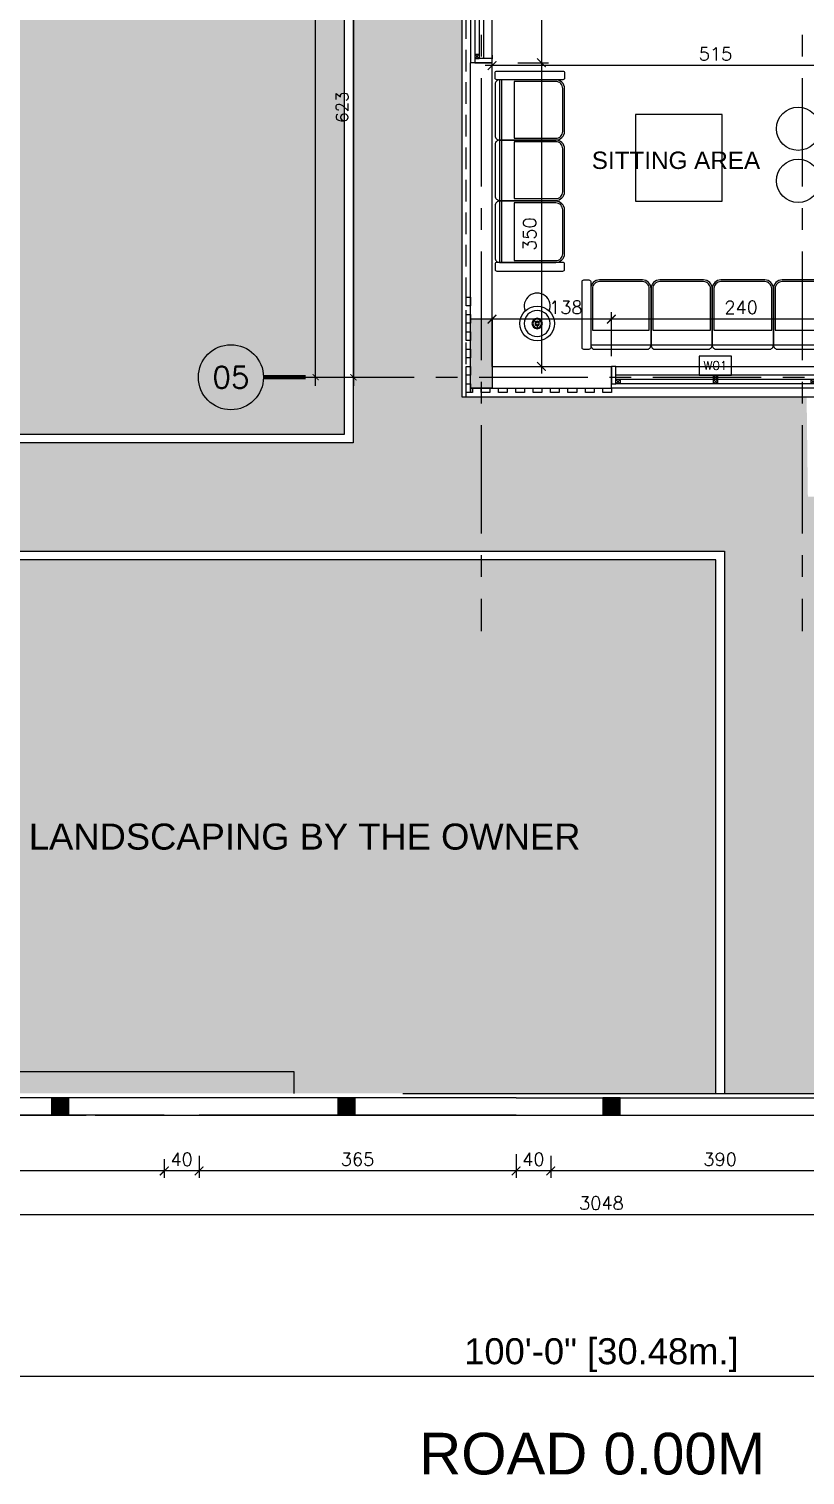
# Model space of a CAD drawing. Header units: centimetres. Extents: x -3744 to 3813, y -6963 to 3597.
# Drawn here: x -2184 to -1289, y -415 to 1252 of the extents above; entities that cross this region are included whole.
import ezdxf
from ezdxf.enums import TextEntityAlignment as Align

# ---------------------------------------------------------------- set-up
doc = ezdxf.new("R2010")
doc.units = ezdxf.units.CM
doc.header["$LTSCALE"] = 100
doc.header["$MEASUREMENT"] = 0
for name, pattern in [('A0-01 FLOOR PLANS$0$HIDDEN', [0.375, 0.25, -0.125]), ('FINAL PLOT$0$CENTER', [2, 1.25, -0.25, 0.25, -0.25]), ('FINAL PLOT$0$FINAL PLOT$0$CENTER', [2, 1.25, -0.25, 0.25, -0.25]), ('GRID$0$GRID$0$XREF GRID$0$GRIDS$0$CENTER', [2, 1.25, -0.25, 0.25, -0.25]), ('HIDDEN', [0.375, 0.25, -0.125]), ('SOURROUNDING$0$HIDDEN', [0.375, 0.25, -0.125])]:
    doc.linetypes.add(name, pattern=pattern)
for name, color, linetype in [('A0-01 FLOOR PLANS$0$DIM IN', 1, 'Continuous'), ('A0-01 FLOOR PLANS$0$FURNITURE', 111, 'Continuous'), ('A0-01 FLOOR PLANS$0$HIDDEN', 8, 'A0-01 FLOOR PLANS$0$HIDDEN'), ('A0-01 FLOOR PLANS$0$HIDDEN -03', 8, 'A0-01 FLOOR PLANS$0$HIDDEN'), ('A0-01 FLOOR PLANS$0$TEXT', 3, 'Continuous'), ('A0-01 FLOOR PLANS$0$TEXT-SCHED', 3, 'Continuous'), ('A0-01 FLOOR PLANS$0$WALL-01', 7, 'Continuous'), ('A0-01 FLOOR PLANS$0$WALL-03', 2, 'Continuous'), ('A0-01 FLOOR PLANS$0$WINDOW', 1, 'Continuous'), ('DIM IN', 1, 'Continuous'), ('FINAL PLOT$0$DIM-OUT', 1, 'Continuous'), ('FINAL PLOT$0$PLOT LIMIT', 6, 'FINAL PLOT$0$CENTER'), ('FINAL PLOT$0$PLOT LINE', 6, 'FINAL PLOT$0$FINAL PLOT$0$CENTER'), ('GRID$0$DIM IN', 1, 'Continuous'), ('GRID$0$XREF GRID', 11, 'GRID$0$GRID$0$XREF GRID$0$GRIDS$0$CENTER'), ('SOURROUNDING$0$DIM IN', 1, 'Continuous'), ('SOURROUNDING$0$DOOR', 1, 'Continuous'), ('SOURROUNDING$0$KERBSTONE', 11, 'Continuous'), ('SOURROUNDING$0$SURROUNDINGS$0$SURROUNDINGS$0$SURROUNDINGS$0$COLUMN', 6, 'Continuous'), ('SOURROUNDING$0$SURROUNDINGS$0$SURROUNDINGS$0$SURROUNDINGS$0$COLUMN HATCH', 201, 'Continuous'), ('SOURROUNDING$0$TEXT', 3, 'Continuous'), ('SOURROUNDING$0$WALL-03', 2, 'Continuous'), ('SOURROUNDING$0$WALL-04', 1, 'Continuous'), ('WALL-01', 7, 'Continuous'), ('WALL-03', 2, 'Continuous'), ('XREF GF COL$0$COLUMN', 6, 'Continuous'), ('XREF GF COL$0$COLUMN HATCH', 201, 'Continuous')]:
    doc.layers.add(name, color=color, linetype=linetype)
doc.layers.add('SOURROUNDING$0$HAT', color=8, linetype='Continuous', lineweight=9)
doc.styles.add('22', font='romans.shx')
doc.styles.add('A0-01 FLOOR PLANS$0$22', font='romans.shx')
doc.styles.add('A0-01 FLOOR PLANS$0$A0-01 GROUND FLOOR PLAN - For Entry modification$0$ROMANS', font='romans')
doc.styles.add('A0-01 FLOOR PLANS$0$ART-PS-1', font='arial.ttf', dxfattribs={"height": 20})
doc.styles.add('FINAL PLOT$0$ART', font='arial.ttf')
doc.styles.add('FINAL PLOT$0$ASA', font='romans.shx', dxfattribs={"width": 0.8})
doc.styles.add('FINAL PLOT$0$FINAL PLOT$0$FINAL PLOT$0$ART', font='arial.ttf')
doc.styles.add('GRID$0$GRID$0$XREF GRID$0$GRIDS$0$18', font='romans.shx', dxfattribs={"width": 0.85, "height": 15})
doc.styles.add('GRID$0$ROMANS', font='romans')
doc.styles.add('SOURROUNDING$0$ARIAL', font='arial.ttf', dxfattribs={"width": 0.8, "height": 150})
doc.dimstyles.new('100', dxfattribs={"dimtxt": 15, "dimasz": 10, "dimexe": 8, "dimexo": 12, "dimgap": 6, "dimtad": 1, "dimdec": 0, "dimzin": 0, "dimdsep": 46, "dimtxsty": '22', "dimblk": 'ARCHTICK', "dimcen": 30, "dimdle": 8, "dimclrd": 1, "dimclre": 1, "dimclrt": 2, "dimadec": 0, "dimazin": 0, "dimtfac": 1, "dimtdec": 0, "dimtmove": 2, "dimatfit": 3, "dimldrblk": 'OBLIQUE', "dimfxl": 100, "dimtolj": 1, "dimtzin": 0, "dimarcsym": 0})
doc.dimstyles.new('A0-01 FLOOR PLANS$0$100', dxfattribs={"dimtxt": 15, "dimasz": 10, "dimexe": 8, "dimexo": 12, "dimgap": 6, "dimtad": 1, "dimdec": 0, "dimzin": 0, "dimdsep": 46, "dimtxsty": 'A0-01 FLOOR PLANS$0$22', "dimblk": 'A0-01 FLOOR PLANS$0$_ARCHTICK', "dimcen": 30, "dimdle": 8, "dimclrd": 1, "dimclre": 1, "dimclrt": 2, "dimadec": 0, "dimazin": 0, "dimtfac": 1, "dimtdec": 0, "dimtmove": 2, "dimatfit": 3, "dimldrblk": 'A0-01 FLOOR PLANS$0$_OBLIQUE', "dimfxl": 100, "dimtolj": 1, "dimtzin": 0, "dimarcsym": 0})
doc.dimstyles.new('A0-01 FLOOR PLANS$0$A0-01 GROUND FLOOR PLAN - For Entry modification$0$text', dxfattribs={"dimtxt": 18, "dimasz": 10, "dimexe": 10, "dimexo": 10, "dimgap": -6, "dimtad": 1, "dimtih": 1, "dimtoh": 1, "dimdec": 0, "dimdsep": 46, "dimtxsty": 'A0-01 FLOOR PLANS$0$A0-01 GROUND FLOOR PLAN - For Entry modification$0$ROMANS', "dimblk1": 'A0-01 FLOOR PLANS$0$A0-01 GROUND FLOOR PLAN - For Entry modification$0$_ARCHTICK', "dimblk2": 'A0-01 FLOOR PLANS$0$A0-01 GROUND FLOOR PLAN - For Entry modification$0$_ARCHTICK', "dimsah": 1, "dimcen": 25, "dimdle": 10, "dimse1": 1, "dimse2": 1, "dimsd1": 1, "dimsd2": 1, "dimclrd": 1, "dimclre": 1, "dimclrt": 2, "dimadec": 0, "dimazin": 0, "dimtfac": 1, "dimtdec": 0, "dimtmove": 2, "dimatfit": 3, "dimldrblk": 'A0-01 FLOOR PLANS$0$A0-01 GROUND FLOOR PLAN - For Entry modification$0$_ARCHTICK', "dimfxl": 1, "dimtolj": 1, "dimtzin": 0, "dimarcsym": 0})
doc.dimstyles.new('FINAL PLOT$0$AS-23-100-FM', dxfattribs={"dimscale": 0, "dimtxt": 20, "dimasz": 15, "dimexe": 15, "dimexo": 10, "dimgap": 5, "dimtad": 1, "dimtoh": 1, "dimdec": 0, "dimlfac": 0.393701, "dimzin": 1, "dimdsep": 46, "dimlunit": 3, "dimtxsty": 'FINAL PLOT$0$ASA', "dimblk1": 'FINAL PLOT$0$_ARCHTICK', "dimblk2": 'FINAL PLOT$0$_ARCHTICK', "dimsah": 1, "dimcen": 15, "dimdle": 15, "dimclrd": 1, "dimclre": 1, "dimclrt": 3, "dimadec": 0, "dimazin": 0, "dimtfac": 1, "dimtdec": 0, "dimtmove": 2, "dimatfit": 3, "dimldrblk": 'FINAL PLOT$0$_ARCHTICK', "dimfxl": 1, "dimtolj": 1, "dimtzin": 0, "dimarcsym": 0})
doc.dimstyles.new('GRID$0$AS-17-100', dxfattribs={"dimtxt": 14, "dimasz": 7, "dimexe": 10, "dimexo": 25, "dimgap": 6, "dimtad": 1, "dimtoh": 1, "dimdec": 0, "dimdsep": 46, "dimtxsty": 'GRID$0$ROMANS', "dimblk1": 'GRID$0$_ARCHTICK', "dimblk2": 'GRID$0$_ARCHTICK', "dimsah": 1, "dimcen": 25, "dimdle": 10, "dimclrd": 1, "dimclre": 1, "dimclrt": 2, "dimadec": 0, "dimazin": 0, "dimtfac": 1, "dimtdec": 0, "dimtofl": 0, "dimtmove": 2, "dimatfit": 3, "dimldrblk": 'GRID$0$_ARCHTICK', "dimfxl": 1, "dimtolj": 1, "dimtzin": 0, "dimarcsym": 0})

# ---------------------------------------------------------------- blocks, each defined once
blk = doc.blocks.new('FINAL PLOT$0$_ARCHTICK')
at = {"color": 0, "linetype": 'ByBlock', "const_width": 0.15}
blk.add_lwpolyline([(-0.5, -0.5), (0.5, 0.5)], dxfattribs=at)
blk = doc.blocks.new('*D207')
at = {"layer": 'Defpoints', "color": 0, "transparency": 16777216}
for p in [(-3048, -39.3), (0, -39.3), (0, -300.8)]:
    blk.add_point(p, dxfattribs=at)
at = {"layer": 'FINAL PLOT$0$DIM-OUT', "color": 1, "lineweight": -2, "transparency": 16777216}
for p, q in [((-3048, -49.3), (-3048, -315.8)), ((0, -49.3), (0, -315.8)), ((-3063, -300.8), (15, -300.8))]:
    blk.add_line(p, q, dxfattribs=at)
at = {"layer": 'FINAL PLOT$0$DIM-OUT', "color": 1, "lineweight": -2, "transparency": 16777216, "xscale": 15, "yscale": 15, "zscale": 15, "rotation": 180}
blk.add_blockref('FINAL PLOT$0$_ARCHTICK', (-3048, -300.8), dxfattribs=at)
at = {"layer": 'FINAL PLOT$0$DIM-OUT', "color": 1, "lineweight": -2, "transparency": 16777216, "xscale": 15, "yscale": 15, "zscale": 15}
blk.add_blockref('FINAL PLOT$0$_ARCHTICK', (0, -300.8), dxfattribs=at)
at = {"layer": 'FINAL PLOT$0$DIM-OUT', "color": 3, "transparency": 16777216, "insert": (-1524, -276.6), "char_height": 30, "attachment_point": 5, "style": 'FINAL PLOT$0$ART'}
blk.add_mtext('\\A1;100\'-0" [30.48m.]', dxfattribs=at)
blk = doc.blocks.new('SOURROUNDING$0$A$C7ee0fdcd')
at = {"layer": 'SOURROUNDING$0$DOOR'}
for p, q in [((-1105, 25), (45, 25)), ((-1105, 0), (-1105, 25)), ((-500, 0), (0, 0)), ((-500, -25), (0, -25))]:
    blk.add_line(p, q, dxfattribs=at)
at = {"layer": 'SOURROUNDING$0$DOOR', "color": 1}
blk.add_lwpolyline([(-737.4, 3.1), (-187.4, 3.1), (-187.4, 13.1), (-737.4, 13.1)], close=True, dxfattribs=at)
blk = doc.blocks.new('A0-01 FLOOR PLANS$0$W02')
at = {"layer": 'A0-01 FLOOR PLANS$0$WINDOW'}
for p, q in [((-1827.5, 660), (-1597.5, 660)), ((-1597.5, 650), (-1827.5, 650)), ((-1597.5, 645), (-1827.5, 645)), ((-1827.5, 645), (-1822.5, 640)), ((-1822.5, 645), (-1827.5, 640)), ((-1597.5, 640), (-1827.5, 640)), ((-1822.5, 645), (-1822.5, 640)), ((-1715, 640), (-1715, 650)), ((-1710, 650), (-1715, 645)), ((-1715, 650), (-1710, 645)), ((-1715, 645), (-1710, 640)), ((-1710, 645), (-1715, 640)), ((-1710, 640), (-1710, 650)), ((-1602.5, 645), (-1597.5, 640)), ((-1597.5, 645), (-1602.5, 640)), ((-1602.5, 645), (-1602.5, 640))]:
    blk.add_line(p, q, dxfattribs=at)
for points in [[(-1832.5, 640), (-1827.5, 640), (-1827.5, 660), (-1832.5, 660)], [(-1597.5, 640), (-1592.5, 640), (-1592.5, 660), (-1597.5, 660)]]:
    blk.add_lwpolyline(points, close=True, dxfattribs=at)
blk = doc.blocks.new('XREF GF COL')
at = {"layer": 'XREF GF COL$0$COLUMN HATCH'}
blk.add_hatch(color=256, dxfattribs=at).paths.add_polyline_path([(-12064.7, 883), (-12089.7, 883), (-12089.7, 803), (-12064.7, 803)])
at = {"layer": 'XREF GF COL$0$COLUMN'}
blk.add_lwpolyline([(-12089.7, 883), (-12064.7, 883), (-12064.7, 803), (-12089.7, 803)], close=True, dxfattribs=at)
blk = doc.blocks.new('GRID$0$_ARCHTICK')
at = {"color": 0, "linetype": 'ByBlock', "const_width": 0.15}
blk.add_lwpolyline([(-0.5, -0.5), (0.5, 0.5)], dxfattribs=at)
blk = doc.blocks.new('*D2166')
at = {"layer": 'Defpoints', "color": 0, "transparency": 16777216}
for p in [(-1934.4, 1438), (-1934.4, 815.5), (-1914.8, 815.5)]:
    blk.add_point(p, dxfattribs=at)
at = {"layer": 'GRID$0$DIM IN', "color": 1, "lineweight": -2, "transparency": 16777216}
for p, q in [((-1914.8, 1448), (-1914.8, 805.5)), ((-1909.4, 1438), (-1904.8, 1438)), ((-1909.4, 815.5), (-1904.8, 815.5))]:
    blk.add_line(p, q, dxfattribs=at)
at = {"layer": 'GRID$0$DIM IN', "color": 1, "lineweight": -2, "transparency": 16777216, "xscale": 7, "yscale": 7, "zscale": 7}
for p, rotation in [((-1914.8, 1438), 90), ((-1914.8, 815.5), 270)]:
    blk.add_blockref('GRID$0$_ARCHTICK', p, dxfattribs=dict(at, rotation=rotation))
at = {"layer": 'GRID$0$DIM IN', "color": 2, "transparency": 16777216, "insert": (-1927.8, 1126.8), "char_height": 14, "attachment_point": 5, "rotation": 90, "style": 'GRID$0$ROMANS'}
blk.add_mtext('\\A1;623', dxfattribs=at)
blk = doc.blocks.new('*D2167')
at = {"layer": 'Defpoints', "color": 0, "transparency": 16777216}
for p in [(-1992, 2696.2), (-1958.3, 2696.2), (-1992, 815.5)]:
    blk.add_point(p, dxfattribs=at)
at = {"layer": 'GRID$0$DIM IN', "color": 1, "lineweight": -2, "transparency": 16777216}
for p, q in [((-1958.3, 805.5), (-1958.3, 2706.2)), ((-1967, 2696.2), (-1948.3, 2696.2)), ((-1967, 815.5), (-1948.3, 815.5))]:
    blk.add_line(p, q, dxfattribs=at)
at = {"layer": 'GRID$0$DIM IN', "color": 1, "lineweight": -2, "transparency": 16777216, "xscale": 7, "yscale": 7, "zscale": 7}
for p, rotation in [((-1958.3, 2696.2), 90), ((-1958.3, 815.5), 270)]:
    blk.add_blockref('GRID$0$_ARCHTICK', p, dxfattribs=dict(at, rotation=rotation))
at = {"layer": 'GRID$0$DIM IN', "color": 2, "transparency": 16777216, "insert": (-1971.3, 1755.8), "char_height": 14, "attachment_point": 5, "rotation": 90, "style": 'GRID$0$ROMANS'}
blk.add_mtext('\\A1;1881', dxfattribs=at)
blk = doc.blocks.new('*D1943')
at = {"layer": 'A0-01 FLOOR PLANS$0$TEXT-SCHED', "color": 1, "lineweight": -2, "transparency": 16777216}
for p, q in [((-1479, 840), (-1516.2, 840)), ((-1516.2, 840), (-1516.2, 818)), ((-1479, 818), (-1479, 840)), ((-1516.2, 818), (-1479, 818))]:
    blk.add_line(p, q, dxfattribs=at)
at = {"layer": 'Defpoints', "color": 0, "transparency": 16777216}
blk.add_point((-1497.6, 829), dxfattribs=at)
blk.add_point((-1497.6, 829), dxfattribs=at)
blk.add_point((-1497.6, 829), dxfattribs=at)
at = {"layer": 'A0-01 FLOOR PLANS$0$TEXT-SCHED', "color": 2, "transparency": 16777216, "insert": (-1497.6, 829), "char_height": 8, "width": 47.143, "attachment_point": 5, "style": 'A0-01 FLOOR PLANS$0$A0-01 GROUND FLOOR PLAN - For Entry modification$0$ROMANS'}
blk.add_mtext('\\A1;{\\H1.25x;W01}', dxfattribs=at)
blk = doc.blocks.new('A0-01 FLOOR PLANS$0$A0-01 GROUND FLOOR PLAN - For Entry modification$0$_ARCHTICK')
at = {"color": 0, "linetype": 'ByBlock', "const_width": 0.15}
blk.add_lwpolyline([(-0.5, -0.5), (0.5, 0.5)], dxfattribs=at)
blk = doc.blocks.new('A0-01 FLOOR PLANS$0$W05')
at = {"layer": 'A0-01 FLOOR PLANS$0$WINDOW'}
for p, q in [((-650, 1615), (-650, 1445)), ((-645, 1615), (-645, 1445)), ((-645, 1615), (-640, 1615)), ((-640, 1615), (-645, 1610)), ((-645, 1615), (-640, 1610)), ((-645, 1610), (-640, 1610)), ((-640, 1615), (-640, 1445)), ((-630, 1445), (-630, 1615)), ((-650, 1532.5), (-645, 1532.5)), ((-645, 1527.5), (-650, 1532.5)), ((-650, 1527.5), (-645, 1532.5)), ((-650, 1527.5), (-645, 1527.5)), ((-645, 1532.5), (-640, 1532.5)), ((-640, 1532.5), (-645, 1527.5)), ((-645, 1532.5), (-640, 1527.5)), ((-645, 1527.5), (-640, 1527.5)), ((-650, 1450), (-645, 1450)), ((-645, 1450), (-650, 1445)), ((-650, 1450), (-645, 1445)), ((-650, 1445), (-645, 1445))]:
    blk.add_line(p, q, dxfattribs=at)
for points in [[(-650, 1615), (-630, 1615), (-630, 1620), (-650, 1620)], [(-650, 1440), (-630, 1440), (-630, 1445), (-650, 1445)]]:
    blk.add_lwpolyline(points, close=True, dxfattribs=at)
blk = doc.blocks.new('A0-01 FLOOR PLANS$0$_ARCHTICK')
at = {"color": 0, "linetype": 'ByBlock', "const_width": 0.15}
blk.add_lwpolyline([(-0.5, -0.5), (0.5, 0.5)], dxfattribs=at)
blk = doc.blocks.new('*D2007')
at = {"layer": 'A0-01 FLOOR PLANS$0$DIM IN', "color": 1, "lineweight": -2, "transparency": 16777216}
for p, q in [((-1725.4, 1358), (-1690.1, 1358)), ((-1698.1, 1366), (-1698.1, 1170)), ((-1725.4, 1178), (-1690.1, 1178))]:
    blk.add_line(p, q, dxfattribs=at)
at = {"layer": 'Defpoints', "color": 0, "transparency": 16777216}
for p in [(-1737.4, 1358), (-1737.4, 1178), (-1698.1, 1178)]:
    blk.add_point(p, dxfattribs=at)
at = {"layer": 'A0-01 FLOOR PLANS$0$DIM IN', "color": 1, "lineweight": -2, "transparency": 16777216, "xscale": 10, "yscale": 10, "zscale": 10}
for p, rotation in [((-1698.1, 1358), 90), ((-1698.1, 1178), 270)]:
    blk.add_blockref('A0-01 FLOOR PLANS$0$_ARCHTICK', p, dxfattribs=dict(at, rotation=rotation))
at = {"layer": 'A0-01 FLOOR PLANS$0$DIM IN', "color": 2, "transparency": 16777216, "insert": (-1711.6, 1268), "char_height": 15, "attachment_point": 5, "rotation": 90, "style": 'A0-01 FLOOR PLANS$0$22'}
blk.add_mtext('\\A1;180', dxfattribs=at)
blk = doc.blocks.new('A0-01 FLOOR PLANS$0$_OBLIQUE')
at = {"color": 0, "linetype": 'ByBlock'}
blk.add_line((-0.5, -0.5), (0.5, 0.5), dxfattribs=at)
blk = doc.blocks.new('*D2008')
at = {"layer": 'A0-01 FLOOR PLANS$0$DIM IN', "color": 1, "lineweight": -2, "transparency": 16777216}
for p, q in [((-1698.1, 1186), (-1698.1, 820)), ((-1725.4, 1178), (-1690.1, 1178)), ((-1725.4, 828), (-1690.1, 828))]:
    blk.add_line(p, q, dxfattribs=at)
at = {"layer": 'Defpoints', "color": 0, "transparency": 16777216}
for p in [(-1737.4, 1178), (-1737.4, 828), (-1698.1, 828)]:
    blk.add_point(p, dxfattribs=at)
at = {"layer": 'A0-01 FLOOR PLANS$0$DIM IN', "color": 1, "lineweight": -2, "transparency": 16777216, "xscale": 10, "yscale": 10, "zscale": 10}
for p, rotation in [((-1698.1, 1178), 90), ((-1698.1, 828), 270)]:
    blk.add_blockref('A0-01 FLOOR PLANS$0$_ARCHTICK', p, dxfattribs=dict(at, rotation=rotation))
at = {"layer": 'A0-01 FLOOR PLANS$0$DIM IN', "color": 2, "transparency": 16777216, "insert": (-1711.6, 980.5), "char_height": 15, "attachment_point": 5, "rotation": 90, "style": 'A0-01 FLOOR PLANS$0$22'}
blk.add_mtext('\\A1;350', dxfattribs=at)
blk = doc.blocks.new('A0-01 FLOOR PLANS$0$Fur_Light-Table Lamp_D30_01')
for p, q in [((0, 2.5), (0, 5)), ((-3.5, -3.5), (-1.8, -1.8)), ((3.5, -3.5), (1.8, -1.8))]:
    blk.add_line(p, q)
for radius in [15, 6, 5, 2.5, 1.5]:
    blk.add_circle((0, 0), radius)
blk = doc.blocks.new('*D2020')
at = {"layer": 'A0-01 FLOOR PLANS$0$DIM IN', "color": 1, "lineweight": -2, "transparency": 16777216}
for p, q in [((-1755, 1186.7), (-1755, 1182.7)), ((-1232, 1174.7), (-1763, 1174.7)), ((-1240, 1100), (-1240, 1182.7))]:
    blk.add_line(p, q, dxfattribs=at)
at = {"layer": 'Defpoints', "color": 0, "transparency": 16777216}
for p in [(-1755, 1174.7), (-1755, 1174.7), (-1240, 1088)]:
    blk.add_point(p, dxfattribs=at)
at = {"layer": 'A0-01 FLOOR PLANS$0$DIM IN', "color": 1, "lineweight": -2, "transparency": 16777216, "xscale": 10, "yscale": 10, "zscale": 10, "rotation": 180}
blk.add_blockref('A0-01 FLOOR PLANS$0$_ARCHTICK', (-1755, 1174.7), dxfattribs=at)
at = {"layer": 'A0-01 FLOOR PLANS$0$DIM IN', "color": 1, "lineweight": -2, "transparency": 16777216, "xscale": 10, "yscale": 10, "zscale": 10}
blk.add_blockref('A0-01 FLOOR PLANS$0$_ARCHTICK', (-1240, 1174.7), dxfattribs=at)
at = {"layer": 'A0-01 FLOOR PLANS$0$DIM IN', "color": 2, "transparency": 16777216, "insert": (-1497.5, 1188.2), "char_height": 15, "attachment_point": 5, "style": 'A0-01 FLOOR PLANS$0$22'}
blk.add_mtext('\\A1;515', dxfattribs=at)
blk = doc.blocks.new('*D2091')
at = {"layer": 'A0-01 FLOOR PLANS$0$DIM IN', "color": 1, "lineweight": -2, "transparency": 16777216}
for p, q in [((-1617.5, 840), (-1617.5, 890.5)), ((-1377.5, 840), (-1377.5, 890.5)), ((-1369.5, 882.5), (-1625.5, 882.5))]:
    blk.add_line(p, q, dxfattribs=at)
at = {"layer": 'Defpoints', "color": 0, "transparency": 16777216}
for p in [(-1617.5, 882.5), (-1617.5, 828), (-1377.5, 828)]:
    blk.add_point(p, dxfattribs=at)
at = {"layer": 'A0-01 FLOOR PLANS$0$DIM IN', "color": 1, "lineweight": -2, "transparency": 16777216, "xscale": 10, "yscale": 10, "zscale": 10, "rotation": 180}
blk.add_blockref('A0-01 FLOOR PLANS$0$_ARCHTICK', (-1617.5, 882.5), dxfattribs=at)
at = {"layer": 'A0-01 FLOOR PLANS$0$DIM IN', "color": 1, "lineweight": -2, "transparency": 16777216, "xscale": 10, "yscale": 10, "zscale": 10}
blk.add_blockref('A0-01 FLOOR PLANS$0$_ARCHTICK', (-1377.5, 882.5), dxfattribs=at)
at = {"layer": 'A0-01 FLOOR PLANS$0$DIM IN', "color": 2, "transparency": 16777216, "insert": (-1468, 896), "char_height": 15, "attachment_point": 5, "style": 'A0-01 FLOOR PLANS$0$22'}
blk.add_mtext('\\A1;240', dxfattribs=at)
blk = doc.blocks.new('*D2092')
at = {"layer": 'A0-01 FLOOR PLANS$0$DIM IN', "color": 1, "lineweight": -2, "transparency": 16777216}
for p, q in [((-1755, 872.2), (-1755, 890.5)), ((-1617.5, 840), (-1617.5, 890.5)), ((-1609.5, 882.5), (-1763, 882.5))]:
    blk.add_line(p, q, dxfattribs=at)
at = {"layer": 'Defpoints', "color": 0, "transparency": 16777216}
for p in [(-1755, 882.5), (-1755, 860.2), (-1617.5, 828)]:
    blk.add_point(p, dxfattribs=at)
at = {"layer": 'A0-01 FLOOR PLANS$0$DIM IN', "color": 1, "lineweight": -2, "transparency": 16777216, "xscale": 10, "yscale": 10, "zscale": 10, "rotation": 180}
blk.add_blockref('A0-01 FLOOR PLANS$0$_ARCHTICK', (-1755, 882.5), dxfattribs=at)
at = {"layer": 'A0-01 FLOOR PLANS$0$DIM IN', "color": 1, "lineweight": -2, "transparency": 16777216, "xscale": 10, "yscale": 10, "zscale": 10}
blk.add_blockref('A0-01 FLOOR PLANS$0$_ARCHTICK', (-1617.5, 882.5), dxfattribs=at)
at = {"layer": 'A0-01 FLOOR PLANS$0$DIM IN', "color": 2, "transparency": 16777216, "insert": (-1670, 896), "char_height": 15, "attachment_point": 5, "style": 'A0-01 FLOOR PLANS$0$22'}
blk.add_mtext('\\A1;138', dxfattribs=at)
blk = doc.blocks.new('_ARCHTICK')
at = {"color": 0, "linetype": 'ByBlock', "const_width": 0.15}
blk.add_lwpolyline([(-0.5, -0.5), (0.5, 0.5)], dxfattribs=at)
blk = doc.blocks.new('*D182')
at = {"layer": 'Defpoints', "color": 0, "transparency": 16777216}
for p in [(-1192, 0), (-1582.4, -34.8), (-1582.4, -64.3)]:
    blk.add_point(p, dxfattribs=at)
at = {"layer": 'DIM IN', "color": 1, "lineweight": -2, "transparency": 16777216}
for p, q in [((-1192, -12), (-1192, -72.3)), ((-1582.4, -46.8), (-1582.4, -72.3)), ((-1184, -64.3), (-1590.4, -64.3))]:
    blk.add_line(p, q, dxfattribs=at)
at = {"layer": 'DIM IN', "color": 1, "lineweight": -2, "transparency": 16777216, "xscale": 10, "yscale": 10, "zscale": 10, "rotation": 180}
blk.add_blockref('_ARCHTICK', (-1582.4, -64.3), dxfattribs=at)
at = {"layer": 'DIM IN', "color": 1, "lineweight": -2, "transparency": 16777216, "xscale": 10, "yscale": 10, "zscale": 10}
blk.add_blockref('_ARCHTICK', (-1192, -64.3), dxfattribs=at)
at = {"layer": 'DIM IN', "color": 2, "transparency": 16777216, "insert": (-1387.2, -50.8), "char_height": 15, "attachment_point": 5, "style": '22'}
blk.add_mtext('\\A1;390', dxfattribs=at)
blk = doc.blocks.new('_OBLIQUE')
at = {"color": 0, "linetype": 'ByBlock'}
blk.add_line((-0.5, -0.5), (0.5, 0.5), dxfattribs=at)
blk = doc.blocks.new('*D183')
at = {"layer": 'Defpoints', "color": 0, "transparency": 16777216}
for p in [(-1622.4, -32.8), (-1582.4, -34.8), (-1622.4, -64.3)]:
    blk.add_point(p, dxfattribs=at)
at = {"layer": 'DIM IN', "color": 1, "lineweight": -2, "transparency": 16777216}
for p, q in [((-1622.4, -44.8), (-1622.4, -72.3)), ((-1582.4, -46.8), (-1582.4, -72.3)), ((-1574.4, -64.3), (-1630.4, -64.3))]:
    blk.add_line(p, q, dxfattribs=at)
at = {"layer": 'DIM IN', "color": 1, "lineweight": -2, "transparency": 16777216, "xscale": 10, "yscale": 10, "zscale": 10, "rotation": 180}
blk.add_blockref('_ARCHTICK', (-1622.4, -64.3), dxfattribs=at)
at = {"layer": 'DIM IN', "color": 1, "lineweight": -2, "transparency": 16777216, "xscale": 10, "yscale": 10, "zscale": 10}
blk.add_blockref('_ARCHTICK', (-1582.4, -64.3), dxfattribs=at)
at = {"layer": 'DIM IN', "color": 2, "transparency": 16777216, "insert": (-1602.4, -50.8), "char_height": 15, "attachment_point": 5, "style": '22'}
blk.add_mtext('\\A1;40', dxfattribs=at)
blk = doc.blocks.new('*D184')
at = {"layer": 'Defpoints', "color": 0, "transparency": 16777216}
for p in [(-1622.4, -32.8), (-1987.7, -34.8), (-1987.7, -64.3)]:
    blk.add_point(p, dxfattribs=at)
at = {"layer": 'DIM IN', "color": 1, "lineweight": -2, "transparency": 16777216}
for p, q in [((-1987.7, -46.8), (-1987.7, -72.3)), ((-1622.4, -44.8), (-1622.4, -72.3)), ((-1614.4, -64.3), (-1995.7, -64.3))]:
    blk.add_line(p, q, dxfattribs=at)
at = {"layer": 'DIM IN', "color": 1, "lineweight": -2, "transparency": 16777216, "xscale": 10, "yscale": 10, "zscale": 10, "rotation": 180}
blk.add_blockref('_ARCHTICK', (-1987.7, -64.3), dxfattribs=at)
at = {"layer": 'DIM IN', "color": 1, "lineweight": -2, "transparency": 16777216, "xscale": 10, "yscale": 10, "zscale": 10}
blk.add_blockref('_ARCHTICK', (-1622.4, -64.3), dxfattribs=at)
at = {"layer": 'DIM IN', "color": 2, "transparency": 16777216, "insert": (-1805, -50.8), "char_height": 15, "attachment_point": 5, "style": '22'}
blk.add_mtext('\\A1;365', dxfattribs=at)
blk = doc.blocks.new('*D185')
at = {"layer": 'Defpoints', "color": 0, "transparency": 16777216}
for p in [(-2027.7, -38.9), (-1987.7, -34.8), (-2027.7, -64.3)]:
    blk.add_point(p, dxfattribs=at)
at = {"layer": 'DIM IN', "color": 1, "lineweight": -2, "transparency": 16777216}
for p, q in [((-1987.7, -46.8), (-1987.7, -72.3)), ((-1979.7, -64.3), (-2035.7, -64.3)), ((-2027.7, -50.9), (-2027.7, -72.3))]:
    blk.add_line(p, q, dxfattribs=at)
at = {"layer": 'DIM IN', "color": 1, "lineweight": -2, "transparency": 16777216, "xscale": 10, "yscale": 10, "zscale": 10, "rotation": 180}
blk.add_blockref('_ARCHTICK', (-2027.7, -64.3), dxfattribs=at)
at = {"layer": 'DIM IN', "color": 1, "lineweight": -2, "transparency": 16777216, "xscale": 10, "yscale": 10, "zscale": 10}
blk.add_blockref('_ARCHTICK', (-1987.7, -64.3), dxfattribs=at)
at = {"layer": 'DIM IN', "color": 2, "transparency": 16777216, "insert": (-2007.7, -50.8), "char_height": 15, "attachment_point": 5, "style": '22'}
blk.add_mtext('\\A1;40', dxfattribs=at)
blk = doc.blocks.new('*D186')
at = {"layer": 'Defpoints', "color": 0, "transparency": 16777216}
for p in [(-2418, -32.9), (-2027.7, -38.9), (-2418, -64.3)]:
    blk.add_point(p, dxfattribs=at)
at = {"layer": 'DIM IN', "color": 1, "lineweight": -2, "transparency": 16777216}
for p, q in [((-2418, -44.9), (-2418, -72.3)), ((-2019.7, -64.3), (-2426, -64.3)), ((-2027.7, -50.9), (-2027.7, -72.3))]:
    blk.add_line(p, q, dxfattribs=at)
at = {"layer": 'DIM IN', "color": 1, "lineweight": -2, "transparency": 16777216, "xscale": 10, "yscale": 10, "zscale": 10, "rotation": 180}
blk.add_blockref('_ARCHTICK', (-2418, -64.3), dxfattribs=at)
at = {"layer": 'DIM IN', "color": 1, "lineweight": -2, "transparency": 16777216, "xscale": 10, "yscale": 10, "zscale": 10}
blk.add_blockref('_ARCHTICK', (-2027.7, -64.3), dxfattribs=at)
at = {"layer": 'DIM IN', "color": 2, "transparency": 16777216, "insert": (-2222.8, -50.8), "char_height": 15, "attachment_point": 5, "style": '22'}
blk.add_mtext('\\A1;390', dxfattribs=at)
blk = doc.blocks.new('*D190')
at = {"layer": 'Defpoints', "color": 0, "transparency": 16777216}
for p in [(-3048, 0), (0, 0), (-3048, -114.9)]:
    blk.add_point(p, dxfattribs=at)
at = {"layer": 'DIM IN', "color": 1, "lineweight": -2, "transparency": 16777216}
for p, q in [((-3048, -12), (-3048, -122.9)), ((0, -12), (0, -122.9)), ((8, -114.9), (-3056, -114.9))]:
    blk.add_line(p, q, dxfattribs=at)
at = {"layer": 'DIM IN', "color": 1, "lineweight": -2, "transparency": 16777216, "xscale": 10, "yscale": 10, "zscale": 10, "rotation": 180}
blk.add_blockref('_ARCHTICK', (-3048, -114.9), dxfattribs=at)
at = {"layer": 'DIM IN', "color": 1, "lineweight": -2, "transparency": 16777216, "xscale": 10, "yscale": 10, "zscale": 10}
blk.add_blockref('_ARCHTICK', (0, -114.9), dxfattribs=at)
at = {"layer": 'DIM IN', "color": 2, "transparency": 16777216, "insert": (-1524, -101.4), "char_height": 15, "attachment_point": 5, "style": '22'}
blk.add_mtext('\\A1;3048', dxfattribs=at)
blk = doc.blocks.new('FINAL PLOT')
at = {"layer": 'FINAL PLOT$0$PLOT LIMIT', "color": 1}
blk.add_lwpolyline([(-3048, 0), (0, 0), (0, 3048), (-3048, 3048)], close=True, dxfattribs=at)
at = {"layer": 'FINAL PLOT$0$PLOT LINE', "color": 7, "style": 'FINAL PLOT$0$FINAL PLOT$0$FINAL PLOT$0$ART'}
blk.add_text('ROAD 0.00M', height=48, dxfattribs=at).set_placement((-1534.6, -390.1), align=Align.MIDDLE_CENTER)
at = {"layer": 'FINAL PLOT$0$DIM-OUT'}
dim = blk.add_linear_dim(base=(0, -300.8), p1=(-3048, -39.3), p2=(0, -39.3), dimstyle='FINAL PLOT$0$AS-23-100-FM', override={"dimscale": 1, "dimtxt": 30, "dimtxsty": 'FINAL PLOT$0$ART'}, dxfattribs=at)
dim.commit()
dim.dimension.update_dxf_attribs({"geometry": '*D207', "text_midpoint": (-1524, -276.6)})
blk = doc.blocks.new('GRID')
at = {"layer": 'GRID$0$XREF GRID'}
for p, q in [((-1767.5, 2960.3, 0), (-1767.5, 522.8)), ((-1397.5, 2960.3, 0), (-1397.5, 522.8, 0)), ((-1969.8, 815.5), (-230.2, 815.5))]:
    blk.add_line(p, q, dxfattribs=at)
at = {"layer": 'GRID$0$XREF GRID', "color": 3, "linetype": 'Continuous', "const_width": 5}
blk.add_lwpolyline([(-1969.8, 815.5), (-2018.4, 815.5)], dxfattribs=at)
at = {"layer": 'GRID$0$XREF GRID', "color": 3, "linetype": 'Continuous'}
blk.add_circle((-2055.9, 815.5), 37.5, dxfattribs=at)
at = {"layer": 'GRID$0$XREF GRID', "color": 4, "linetype": 'Continuous', "style": 'GRID$0$GRID$0$XREF GRID$0$GRIDS$0$18'}
blk.add_text('05', height=25, dxfattribs=at).set_placement((-2055.9, 815.5), align=Align.MIDDLE)
at = {"layer": 'GRID$0$DIM IN'}
for base, p1, p2, picture, middle in [((-1958.3, 2696.2), (-1992, 815.5), (-1992, 2696.2), '*D2167', (-1971.3, 1755.8)), ((-1914.7570263, 815.5), (-1934.3958883, 1438), (-1934.3958883, 815.5), '*D2166', (-1927.7570263, 1126.75))]:
    dim = blk.add_linear_dim(base=base, p1=p1, p2=p2, angle=90, dimstyle='GRID$0$AS-17-100', dxfattribs=at)
    dim.commit()
    dim.dimension.update_dxf_attribs({"geometry": picture, "text_midpoint": middle})
blk = doc.blocks.new('A0-01 FLOOR PLANS')
at = {"layer": 'A0-01 FLOOR PLANS$0$FURNITURE'}
for p, q in [((-1744, 1158.4), (-1744, 1088.9)), ((-1744, 1088.9), (-1744, 1019.4)), ((-1744, 1018.4), (-1744, 947.9))]:
    blk.add_line(p, q, dxfattribs=at)
for points in [[(-1751.5, 1160.4), (-1751.5, 1166.4, -0.414214), (-1749.5, 1168.4), (-1673.5, 1168.4, -0.414214), (-1671.5, 1166.4), (-1671.5, 1160.4, -0.414214), (-1673.5, 1158.4), (-1749.5, 1158.4, -0.414214)], [(-1729.5, 1156.4), (-1729.5, 1090.9), (-1681.5, 1090.9, 0.414214), (-1673.5, 1098.9), (-1673.5, 1148.4, 0.414214), (-1681.5, 1156.4)], [(-1729.5, 1086.9), (-1729.5, 1021.4), (-1681.5, 1021.4, 0.414214), (-1673.5, 1029.4), (-1673.5, 1078.9, 0.414214), (-1681.5, 1086.9)], [(-1729.5, 1016.4), (-1729.5, 949.9), (-1681.5, 949.9, 0.414214), (-1673.5, 957.9), (-1673.5, 1008.4, 0.414214), (-1681.5, 1016.4)], [(-1751.5, 945.9), (-1751.5, 939.9, 0.414214), (-1749.5, 937.9), (-1673.5, 937.9, 0.414214), (-1671.5, 939.9), (-1671.5, 945.9, 0.414214), (-1673.5, 947.9), (-1749.5, 947.9, 0.414214)], [(-1643.3, 847.6), (-1649.3, 847.6, -0.414214), (-1651.3, 849.6), (-1651.3, 925.7, -0.414214), (-1649.3, 927.7), (-1643.3, 927.7, -0.414214), (-1641.3, 925.7), (-1641.3, 849.6, -0.414214)], [(-1639.3, 869.7), (-1573.8, 869.7), (-1573.8, 917.7, 0.414214), (-1581.8, 925.7), (-1631.3, 925.7, 0.414214), (-1639.3, 917.7)], [(-1569.8, 869.7), (-1503.3, 869.7), (-1503.3, 917.7, 0.414214), (-1511.3, 925.7), (-1561.8, 925.7, 0.414214), (-1569.8, 917.7)], [(-1499.3, 869.7), (-1432.8, 869.7), (-1432.8, 917.7, 0.414214), (-1440.8, 925.7), (-1491.3, 925.7, 0.414214), (-1499.3, 917.7)], [(-1428.8, 869.7), (-1362.3, 869.7), (-1362.3, 917.7, 0.414214), (-1370.3, 925.7), (-1420.8, 925.7, 0.414214), (-1428.8, 917.7)]]:
    blk.add_lwpolyline(points, format="xyb", close=True, dxfattribs=at)
for points in [[(-1746.5, 1158.4, 0.414214), (-1751.5, 1153.4), (-1751.5, 1093.9, 0.414214), (-1746.5, 1088.9), (-1681.5, 1088.9, 0.414214), (-1671.5, 1098.9), (-1671.5, 1148.4, 0.414214), (-1681.5, 1158.4), (-1746.5, 1158.4), (-1746.5, 1088.9)], [(-1746.5, 1088.9, 0.414214), (-1751.5, 1083.9), (-1751.5, 1024.4, 0.414214), (-1746.5, 1019.4), (-1681.5, 1019.4, 0.414214), (-1671.5, 1029.4), (-1671.5, 1078.9, 0.414214), (-1681.5, 1088.9), (-1746.5, 1088.9), (-1746.5, 1019.4)], [(-1746.5, 1018.4, 0.414214), (-1751.5, 1013.4), (-1751.5, 952.9, 0.414214), (-1746.5, 947.9), (-1681.5, 947.9, 0.414214), (-1671.5, 957.9), (-1671.5, 1008.4, 0.414214), (-1681.5, 1018.4), (-1746.5, 1018.4), (-1746.5, 947.9)], [(-1641.3, 852.7, 0.414214), (-1636.3, 847.7), (-1576.8, 847.7, 0.414214), (-1571.8, 852.7), (-1571.8, 917.7, 0.414214), (-1581.8, 927.7), (-1631.3, 927.7, 0.414214), (-1641.3, 917.7), (-1641.3, 852.7), (-1571.8, 852.7)], [(-1571.8, 852.7, 0.414214), (-1566.8, 847.7), (-1506.3, 847.7, 0.414214), (-1501.3, 852.7), (-1501.3, 917.7, 0.414214), (-1511.3, 927.7), (-1561.8, 927.7, 0.414214), (-1571.8, 917.7), (-1571.8, 852.7), (-1501.3, 852.7)], [(-1501.3, 852.7, 0.414214), (-1496.3, 847.7), (-1435.8, 847.7, 0.414214), (-1430.8, 852.7), (-1430.8, 917.7, 0.414214), (-1440.8, 927.7), (-1491.3, 927.7, 0.414214), (-1501.3, 917.7), (-1501.3, 852.7), (-1430.8, 852.7)], [(-1430.8, 852.7, 0.414214), (-1425.8, 847.7), (-1365.3, 847.7, 0.414214), (-1360.3, 852.7), (-1360.3, 917.7, 0.414214), (-1370.3, 927.7), (-1420.8, 927.7, 0.414214), (-1430.8, 917.7), (-1430.8, 852.7), (-1360.3, 852.7)]]:
    blk.add_lwpolyline(points, format="xyb", dxfattribs=at)
blk.add_lwpolyline([(-1589.7, 1018.3), (-1489.7, 1018.3), (-1489.7, 1118.3), (-1589.7, 1118.3)], close=True, dxfattribs=at)
for centre, radius in [((-1402.3, 1102), 25), ((-1402.3, 1042), 25), ((-1703, 877.5), 20)]:
    blk.add_circle(centre, radius, dxfattribs=at)
blk.add_arc((-1703, 897.5), 15, 337.9757, 202.0243, dxfattribs=at)
at = {"layer": 'A0-01 FLOOR PLANS$0$HIDDEN'}
for points in [[(-1780, 908), (-1780, 898), (-1785, 898), (-1785, 908)], [(-1780, 888), (-1780, 878), (-1785, 878), (-1785, 888)], [(-1780, 868), (-1780, 858), (-1785, 858), (-1785, 868)], [(-1780, 848), (-1780, 838), (-1785, 838), (-1785, 848)], [(-1780, 828), (-1780, 818), (-1785, 818), (-1785, 828)], [(-1780, 808), (-1780, 798), (-1785, 798), (-1785, 808)], [(-1780, 803), (-1777.5, 803), (-1777.5, 798), (-1780, 798)], [(-1767.5, 803), (-1757.5, 803), (-1757.5, 798), (-1767.5, 798)], [(-1747.5, 803), (-1737.5, 803), (-1737.5, 798), (-1747.5, 798)], [(-1727.5, 803), (-1717.5, 803), (-1717.5, 798), (-1727.5, 798)], [(-1707.5, 803), (-1697.5, 803), (-1697.5, 798), (-1707.5, 798)], [(-1687.5, 803), (-1677.5, 803), (-1677.5, 798), (-1687.5, 798)], [(-1667.5, 803), (-1657.5, 803), (-1657.5, 798), (-1667.5, 798)], [(-1647.5, 803), (-1637.5, 803), (-1637.5, 798), (-1647.5, 798)], [(-1627.5, 803), (-1617.5, 803), (-1617.5, 798), (-1627.5, 798)]]:
    blk.add_lwpolyline(points, close=True, dxfattribs=at)
at = {"layer": 'A0-01 FLOOR PLANS$0$HIDDEN -03'}
for q in [(-1785, 2713), (-990, 793)]:
    blk.add_line((-1785, 793), q, dxfattribs=at)
at = {"layer": 'A0-01 FLOOR PLANS$0$WALL-01'}
for p, q in [((-1780, 803), (-1780, 1178)), ((-1755, 1178), (-1780, 1178)), ((-1755, 828), (-1755, 1178)), ((-1755, 828), (-1617.5, 828)), ((-1617.5, 803), (-1617.5, 828)), ((-1780, 803), (-1617.5, 803))]:
    blk.add_line(p, q, dxfattribs=at)
at = {"layer": 'A0-01 FLOOR PLANS$0$WALL-03'}
for p, q in [((-1780, 1358), (-1780, 1178)), ((-1377.5, 803), (-1617.5, 803))]:
    blk.add_line(p, q, dxfattribs=at)
at = {"layer": 'A0-01 FLOOR PLANS$0$FURNITURE', "xscale": -1, "rotation": 180}
blk.add_blockref('A0-01 FLOOR PLANS$0$Fur_Light-Table Lamp_D30_01', (-1703, 877.5), dxfattribs=at)
at = {"layer": 'A0-01 FLOOR PLANS$0$WALL-01'}
blk.add_blockref('GRID', (0, 0), dxfattribs=at)
at = {"layer": 'A0-01 FLOOR PLANS$0$WINDOW'}
for name, p in [('XREF GF COL', (10309.7, 0)), ('A0-01 FLOOR PLANS$0$W05', (-1125, -262)), ('A0-01 FLOOR PLANS$0$W02', (215, 168))]:
    blk.add_blockref(name, p, dxfattribs=at)
at = {"layer": 'A0-01 FLOOR PLANS$0$TEXT', "style": 'A0-01 FLOOR PLANS$0$ART-PS-1'}
blk.add_text('SITTING AREA', height=20, dxfattribs=at).set_placement((-1640.1, 1055.6))
at = {"layer": 'A0-01 FLOOR PLANS$0$DIM IN'}
dim = blk.add_linear_dim(base=(-1698.1, 1178), p1=(-1737.4, 1358), p2=(-1737.4, 1178), angle=90, dimstyle='A0-01 FLOOR PLANS$0$100', override={"dimfxl": 0.075}, dxfattribs=at)
dim.commit()
dim.dimension.update_dxf_attribs({"geometry": '*D2007', "text_midpoint": (-1711.6, 1268)})
dim = blk.add_linear_dim(base=(-1755, 1174.7), p1=(-1240, 1088), p2=(-1755, 1174.7), dimstyle='A0-01 FLOOR PLANS$0$100', override={"dimfxl": 0.075}, dxfattribs=at)
dim.commit()
dim.dimension.update_dxf_attribs({"geometry": '*D2020', "text_midpoint": (-1497.5, 1188.2)})
dim = blk.add_linear_dim(base=(-1698.1, 828), p1=(-1737.4, 1178), p2=(-1737.4, 828), angle=90, dimstyle='A0-01 FLOOR PLANS$0$100', override={"dimfxl": 0.075}, dxfattribs=at)
dim.commit()
dim.dimension.update_dxf_attribs({"geometry": '*D2008', "text_midpoint": (-1711.6, 980.5), "dimtype": 128})
for base, p1, p2, picture, middle in [((-1755, 882.4621578), (-1617.5, 828), (-1755, 860.1527706), '*D2092', (-1669.9647275, 895.9621578)), ((-1617.5, 882.5), (-1377.5, 828), (-1617.5, 828), '*D2091', (-1468, 896))]:
    dim = blk.add_linear_dim(base=base, p1=p1, p2=p2, dimstyle='A0-01 FLOOR PLANS$0$100', override={"dimfxl": 0.075}, dxfattribs=at)
    dim.commit()
    dim.dimension.update_dxf_attribs({"geometry": picture, "text_midpoint": middle, "dimtype": 128})
at = {"layer": 'A0-01 FLOOR PLANS$0$TEXT-SCHED'}
dim = blk.add_linear_dim(base=(-1497.6, 829), p1=(-1497.6, 829), p2=(-1497.6, 829), text='{\\H1.25x;W01}', dimstyle='A0-01 FLOOR PLANS$0$A0-01 GROUND FLOOR PLAN - For Entry modification$0$text', override={"dimtxt": 8, "dimgap": -6, "dimclrt": 2}, dxfattribs=at)
dim.commit()
dim.dimension.update_dxf_attribs({"geometry": '*D1943', "text_midpoint": (-1497.6, 829), "dimtype": 128})
blk = doc.blocks.new('SOURROUNDING')
at = {"layer": 'SOURROUNDING$0$HAT', "transparency": 33554658}
h = blk.add_hatch(dxfattribs=at)
h.set_pattern_fill('CROSS', color=256, scale=150, angle=90)
h.paths.add_polyline_path([(-1392.1, 640), (-2418, 640), (-2418, 25), (-1392.1, 25)])
h.paths.add_polyline_path([(-1810, 2848), (-1810, 3028), (-3028, 3028), (-3028, 785), (-1820, 785), (-1820, 1969.7), (-1935, 1969.7), (-1935, 2521.2), (-1820, 2521.2), (-1820, 2848)])
h.paths.add_polyline_path([(-890, 3028), (-880, 2818), (-165, 2818), (-175, 2848), (-165, 2848), (-165, 652.9), (-722.1, 652.9), (-722.1, 25), (-20, 20), (-20, 3028)])
at = {"layer": 'SOURROUNDING$0$KERBSTONE', "lineweight": 13}
h = blk.add_hatch(dxfattribs=at)
h.set_pattern_fill('AR-HBONE', color=252, scale=5, angle=90)
h.paths.add_polyline_path([(-175, 1001.4), (-180.2, 999.4), (-175, 1003.3), (-175, 1910.1), (-189.2, 1904.7), (-175, 1915.1), (-175, 1965.3), (-177.8, 1965.6), (-175, 1966.2), (-175, 2515.3), (-190.9, 2509.3), (-175, 2521), (-175, 2569.6), (-179.5, 2570.1), (-175, 2571.1), (-175, 2808), (-890, 2808), (-890, 3028), (-1810, 3028), (-1810, 2511.2), (-1925, 2511.2), (-1925, 1979.7), (-1810, 1979.7), (-1810, 775), (-3028, 775), (-3028, 650), (-2728, 650), (-2448, 650), (-2428, 650), (-1382.1, 650), (-1382.1, 25), (-1257.6, 25), (-1257.1, 25), (-857.1, 25), (-732.1, 25), (-732.1, 668), (-175, 668)])
h.paths.add_polyline_path([(-1685, 828), (-1685, 2748), (-1220, 2748), (-1220, 2193), (-890, 2193), (-890, 2683), (-300, 2683), (-300, 788), (-590, 788), (-590, 793), (-817, 793), (-817, 713), (-1286.1, 713), (-1287.5, 828)], flags=16)
h.paths.add_polyline_path([(-1798.2, 1621.7), (-1726.1, 1621.7), (-1726.1, 1641.2), (-1798.2, 1641.2)], flags=16)
h.paths.add_polyline_path([(-1564, 2964.7), (-999.2, 2964.7), (-999.2, 3018.3), (-1564, 3018.3)], flags=16)
at = {"layer": 'SOURROUNDING$0$SURROUNDINGS$0$SURROUNDINGS$0$SURROUNDINGS$0$COLUMN HATCH'}
h = blk.add_hatch(color=256, dxfattribs=at)
h.dxf.hatch_style = 1
h.paths.add_polyline_path([(-2137.7, 20), (-2157.7, 20), (-2157.7, 0), (-2137.7, 0)])
h = blk.add_hatch(color=256, dxfattribs=at)
h.dxf.hatch_style = 1
h.paths.add_polyline_path([(-1807.7, 20), (-1827.7, 20), (-1827.7, 0), (-1807.7, 0)])
h = blk.add_hatch(color=256, dxfattribs=at)
h.dxf.hatch_style = 1
h.paths.add_polyline_path([(-1502.4, 20), (-1522.4, 20), (-1522.4, 0), (-1502.4, 0)])
at = {"color": 6}
blk.add_lwpolyline([(-300, 2683), (-890, 2683), (-890, 2193), (-1220, 2193), (-1220, 2748), (-1685, 2748), (-1685, 828), (-890, 828), (-890, 793), (-590, 793), (-590, 788), (-300, 788)], close=True, dxfattribs=at)
at = {"layer": 'SOURROUNDING$0$KERBSTONE', "color": 2}
for p, q in [((-1820, 785), (-1820, 1969.7)), ((-1810, 1979.7), (-1810, 775)), ((-3028, 785), (-1820, 785)), ((-1810, 775), (-3028, 775)), ((-2428, 650), (-1382.1, 650)), ((-1392.1, 640), (-2418, 640)), ((-1392.1, 25), (-1392.1, 640)), ((-1382.1, 650), (-1382.1, 25))]:
    blk.add_line(p, q, dxfattribs=at)
at = {"layer": 'SOURROUNDING$0$SURROUNDINGS$0$SURROUNDINGS$0$SURROUNDINGS$0$COLUMN'}
for points in [[(-2157.7, 0), (-2137.7, 0), (-2137.7, 20), (-2157.7, 20)], [(-1827.7, 0), (-1807.7, 0), (-1807.7, 20), (-1827.7, 20)], [(-1522.4, 0), (-1502.4, 0), (-1502.4, 20), (-1522.4, 20)]]:
    blk.add_lwpolyline(points, close=True, dxfattribs=at)
at = {"layer": 'SOURROUNDING$0$WALL-03'}
for p, q in [((-1622.4, 20), (-2418, 20)), ((-2157.7, 20), (-2157.7, 0)), ((-2137.7, 0), (-2137.7, 20)), ((-1827.7, 20), (-1827.7, 0)), ((-1807.7, 0), (-1807.7, 20)), ((-1622.4, 20), (-1117.1, 20)), ((-1522.4, 20), (-1522.4, 0)), ((-1502.4, 0), (-1502.4, 20)), ((-2027.7, 0), (-2418, 0)), ((-2107.4, 0), (-1192.1, 0)), ((-2157.7, 0), (-2117.7, 0)), ((-1622.4, 0), (-1987.7, 0)), ((-1827.7, 0), (-1787.7, 0)), ((-1522.4, 0), (-1482.4, 0))]:
    blk.add_line(p, q, dxfattribs=at)
at = {"layer": 'SOURROUNDING$0$WALL-04', "linetype": 'SOURROUNDING$0$HIDDEN'}
blk.add_line((-1622.4, 0), (-1987.7, 0), dxfattribs=at)
at = {"layer": 'SOURROUNDING$0$DIM IN'}
blk.add_blockref('A0-01 FLOOR PLANS', (105, 35), dxfattribs=at)
at = {"layer": 'SOURROUNDING$0$WALL-03', "xscale": -1}
blk.add_blockref('SOURROUNDING$0$A$C7ee0fdcd', (-2983, 25), dxfattribs=at)
at = {"layer": 'SOURROUNDING$0$TEXT', "linetype": 'ByBlock', "style": 'SOURROUNDING$0$ARIAL'}
blk.add_text('LANDSCAPING BY THE OWNER', height=30, dxfattribs=at).set_placement((-2183.8, 306.1))

msp = doc.modelspace()

# ---------------------------------------------------------------- linework, layer by layer
at = {"layer": 'WALL-01', "linetype": 'HIDDEN'}
msp.add_lwpolyline([(-300, 2683), (-890, 2683), (-890, 2193), (-1220, 2193), (-1220, 2748), (-1685, 2748), (-1685, 828), (-890, 828), (-890, 793), (-590, 793), (-590, 788), (-300, 788)], close=True, dxfattribs=at)
at = {"layer": 'WALL-03'}
msp.add_line((-1753, 25), (-1117.1, 25), dxfattribs=at)

# ---------------------------------------------------------------- block references
for name in ['FINAL PLOT', 'SOURROUNDING']:
    msp.add_blockref(name, (0, 0), dxfattribs=at)

# ---------------------------------------------------------------- dimensions: what is measured, and where the dimension line sits
at = {"layer": 'DIM IN'}
for base, p1, p2, picture, middle in [((-3048, -114.9), (0, 0), (-3048, 0), '*D190', (-1524, -101.4)), ((-1582.4, -64.3), (-1192, 0), (-1582.4, -34.8), '*D182', (-1387.2, -50.8)), ((-2418, -64.3), (-2027.7, -38.9), (-2418, -32.9), '*D186', (-2222.8, -50.8)), ((-1987.7, -64.3), (-1622.4, -32.8), (-1987.7, -34.8), '*D184', (-1805, -50.8)), ((-1622.4, -64.3), (-1582.4, -34.8), (-1622.4, -32.8), '*D183', (-1602.4, -50.8)), ((-2027.7, -64.3), (-1987.7, -34.8), (-2027.7, -38.9), '*D185', (-2007.7, -50.8))]:
    dim = msp.add_linear_dim(base=base, p1=p1, p2=p2, dimstyle='100', override={"dimfxl": 0.075}, dxfattribs=at)
    dim.commit()
    dim.dimension.update_dxf_attribs({"geometry": picture, "text_midpoint": middle})

doc.saveas('drawing.dxf')
